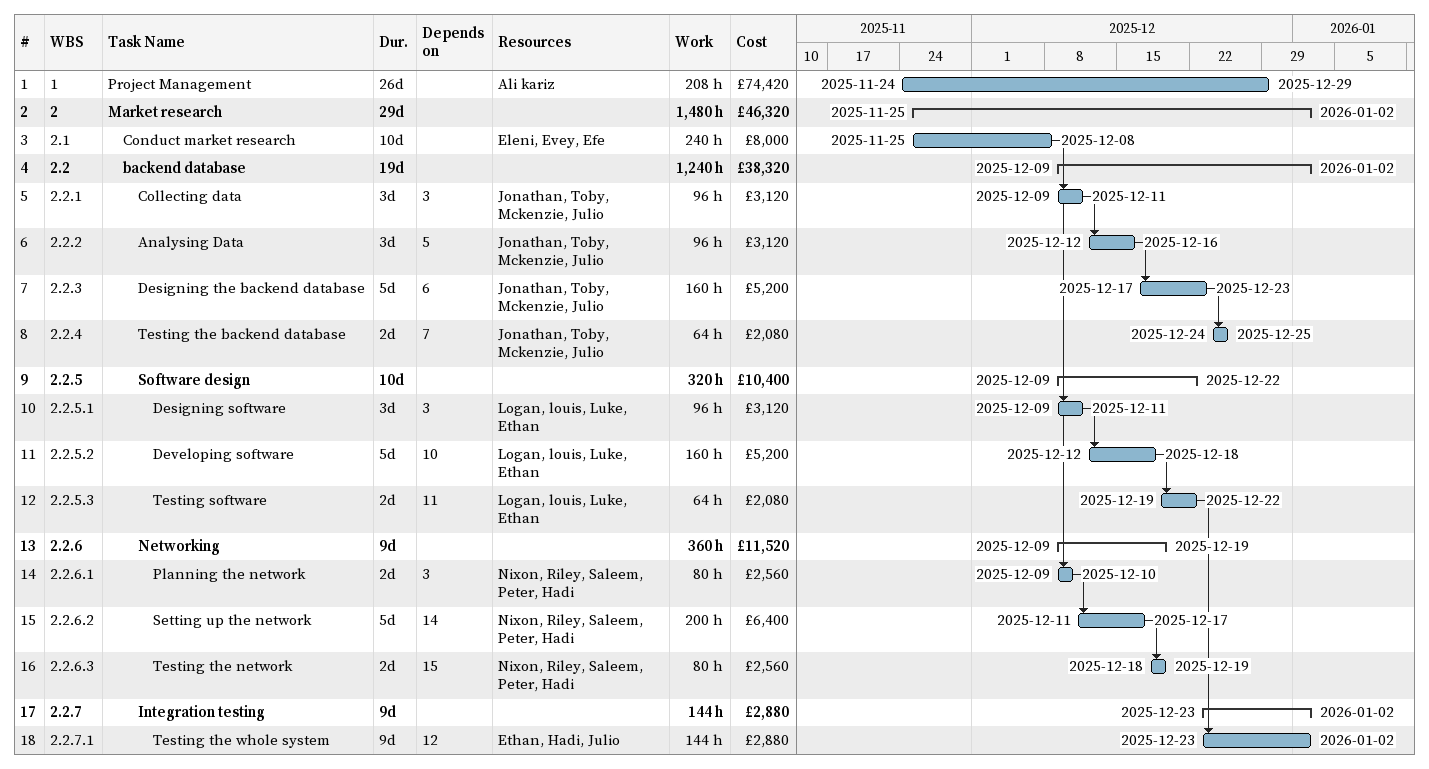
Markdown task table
| ID | WBS | Task | Duration | Start | Finish | Predecessors | Resources | Work (h) | Cost (£) |
|---|---|---|---|---|---|---|---|---|---|
| 1 | 1 | Project Management | 26d | 2025-11-24 | 2025-12-29 |  | Ali kariz | 208 | 74420 |
| 2 | 2 | **Market research** | 29d | 2025-11-25 | 2026-01-02 |  |  | 1480 | 46320 |
| 3 | 2.1 | Conduct market research | 10d | 2025-11-25 | 2025-12-08 |  | Eleni, Evey, Efe | 240 | 8000 |
| 4 | 2.2 | **backend database** | 19d | 2025-12-09 | 2026-01-02 |  |  | 1240 | 38320 |
| 5 | 2.2.1 | Collecting data | 3d | 2025-12-09 | 2025-12-11 | 3 | Jonathan, Toby, Mckenzie, Julio | 96 | 3120 |
| 6 | 2.2.2 | Analysing Data | 3d | 2025-12-12 | 2025-12-16 | 5 | Jonathan, Toby, Mckenzie, Julio | 96 | 3120 |
| 7 | 2.2.3 | Designing the backend database | 5d | 2025-12-17 | 2025-12-23 | 6 | Jonathan, Toby, Mckenzie, Julio | 160 | 5200 |
| 8 | 2.2.4 | Testing the backend database | 2d | 2025-12-24 | 2025-12-25 | 7 | Jonathan, Toby, Mckenzie, Julio | 64 | 2080 |
| 9 | 2.2.5 | **Software design** | 10d | 2025-12-09 | 2025-12-22 |  |  | 320 | 10400 |
| 10 | 2.2.5.1 | Designing software | 3d | 2025-12-09 | 2025-12-11 | 3 | Logan, louis, Luke, Ethan | 96 | 3120 |
| 11 | 2.2.5.2 | Developing software | 5d | 2025-12-12 | 2025-12-18 | 10 | Logan, louis, Luke, Ethan | 160 | 5200 |
| 12 | 2.2.5.3 | Testing software | 2d | 2025-12-19 | 2025-12-22 | 11 | Logan, louis, Luke, Ethan | 64 | 2080 |
| 13 | 2.2.6 | **Networking** | 9d | 2025-12-09 | 2025-12-19 |  |  | 360 | 11520 |
| 14 | 2.2.6.1 | Planning the network | 2d | 2025-12-09 | 2025-12-10 | 3 | Nixon, Riley, Saleem, Peter, Hadi | 80 | 2560 |
| 15 | 2.2.6.2 | Setting up the network | 5d | 2025-12-11 | 2025-12-17 | 14 | Nixon, Riley, Saleem, Peter, Hadi | 200 | 6400 |
| 16 | 2.2.6.3 | Testing the network | 2d | 2025-12-18 | 2025-12-19 | 15 | Nixon, Riley, Saleem, Peter, Hadi | 80 | 2560 |
| 17 | 2.2.7 | **Integration testing** | 9d | 2025-12-23 | 2026-01-02 |  |  | 144 | 2880 |
| 18 | 2.2.7.1 | Testing the whole system | 9d | 2025-12-23 | 2026-01-02 | 12 | Ethan, Hadi, Julio | 144 | 2880 |
